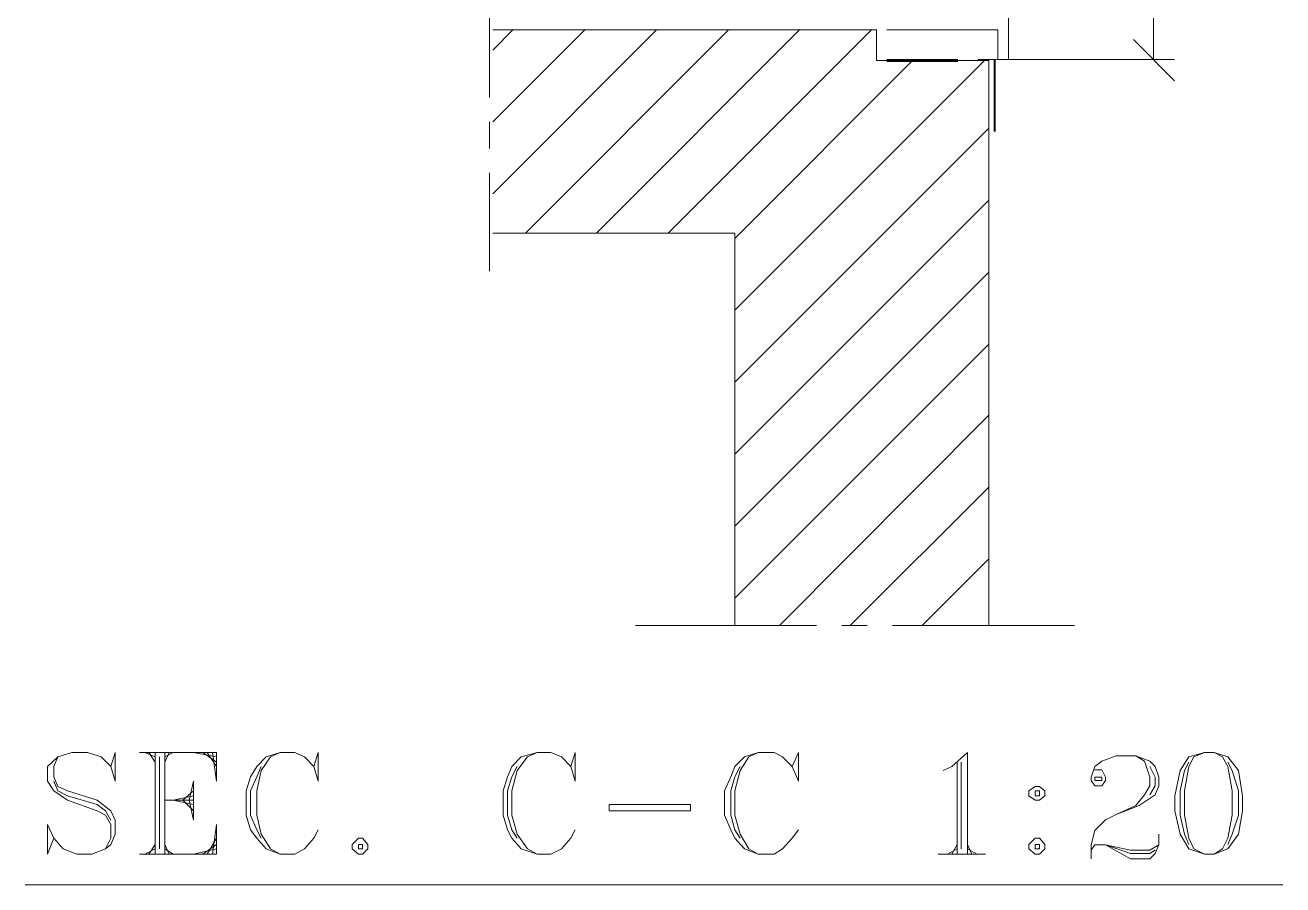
# Model space of a CAD drawing. Header units: inches. Extents: x 21 to 9510, y 4543 to 8390.
# Drawn here: x 8272 to 9510, y 4543 to 5389 of the extents above; entities that cross this region are included whole.
import ezdxf

# ---------------------------------------------------------------- set-up
doc = ezdxf.new("R2010")
doc.units = ezdxf.units.IN
doc.header["$MEASUREMENT"] = 0

msp = doc.modelspace()

# ---------------------------------------------------------------- linework, layer by layer
at = {"color": 7, "linetype": 'Continuous', "lineweight": 20, "transparency": 33554666, "elevation": -137}
for points in [[(9383.004, 5355.02), (9383.004, 5413.335), (9383.004, 5591.405)], [(9383.004, 5355.02), (9383.004, 5413.335), (9383.004, 5591.405)], [(8729.354, 5414.376), (8729.354, 5317.532), (8729.354, 5317.532)], [(8729.354, 5414.376), (8729.354, 5317.532), (8729.354, 5317.532)], [(9240.34, 5355.02), (9240.34, 5413.335), (9220.555, 5413.335), (9210.142, 5413.335)], [(9240.34, 5355.02), (9240.34, 5413.335), (9220.555, 5413.335), (9210.142, 5413.335)], [(8732.478, 5364.392), (8752.264, 5384.177), (8752.264, 5384.177)], [(8732.478, 5293.581), (8823.075, 5384.177), (8823.075, 5384.177)], [(8732.478, 5222.769), (8893.886, 5384.177), (8893.886, 5384.177)], [(8732.478, 5384.177), (9110.485, 5384.177), (9110.485, 5384.177)], [(8732.478, 5364.392), (8752.264, 5384.177), (8752.264, 5384.177)], [(8732.478, 5293.581), (8823.075, 5384.177), (8823.075, 5384.177)], [(8732.478, 5222.769), (8893.886, 5384.177), (8893.886, 5384.177)], [(8732.478, 5384.177), (9110.485, 5384.177), (9110.485, 5384.177)], [(8764.76, 5184.24), (8964.697, 5384.177), (8964.697, 5384.177)], [(8764.76, 5184.24), (8964.697, 5384.177), (8964.697, 5384.177)], [(8834.53, 5184.24), (9034.467, 5384.177), (9034.467, 5384.177)], [(8834.53, 5184.24), (9034.467, 5384.177), (9034.467, 5384.177)], [(8905.341, 5184.24), (9105.278, 5384.177), (9105.278, 5384.177)], [(8905.341, 5184.24), (9105.278, 5384.177), (9105.278, 5384.177)], [(9110.485, 5353.979), (9110.485, 5384.177), (9110.485, 5384.177)], [(9110.485, 5353.979), (9110.485, 5384.177), (9110.485, 5384.177)], [(9120.57, 5384.177), (9229.927, 5384.177), (9229.927, 5384.177)], [(9120.57, 5384.177), (9229.927, 5384.177), (9229.927, 5384.177)], [(9229.927, 5355.02), (9229.927, 5384.177), (9229.927, 5384.177)], [(9229.927, 5355.02), (9229.927, 5384.177), (9229.927, 5384.177)], [(9363.219, 5374.805), (9403.831, 5334.193), (9403.831, 5334.193)], [(9363.219, 5374.805), (9403.831, 5334.193), (9403.831, 5334.193)], [(8970.945, 5179.033), (9145.891, 5353.979), (9145.891, 5353.979)], [(8970.945, 5108.222), (9216.702, 5353.979), (9216.702, 5353.979)], [(8970.945, 5179.033), (9145.891, 5353.979), (9145.891, 5353.979)], [(8970.945, 5108.222), (9216.702, 5353.979), (9216.702, 5353.979)], [(9110.485, 5353.979), (9220.867, 5353.979), (9220.867, 5353.979)], [(9110.485, 5353.979), (9220.867, 5353.979), (9220.867, 5353.979)], [(9120.586, 5355.02), (9190.356, 5355.02), (9190.356, 5355.02)], [(9120.586, 5355.02), (9190.356, 5355.02), (9190.356, 5355.02)], [(9120.586, 5352.937), (9190.356, 5352.937), (9190.356, 5352.937)], [(9120.586, 5352.937), (9190.356, 5352.937), (9190.356, 5352.937)], [(9210.142, 5355.02), (9403.831, 5355.02), (9403.831, 5355.02)], [(9210.142, 5355.02), (9403.831, 5355.02), (9403.831, 5355.02)], [(9220.867, 4797.902), (9220.867, 5353.979), (9220.867, 5353.979)], [(9220.867, 4797.902), (9220.867, 5353.979), (9220.867, 5353.979)], [(9226.074, 5284.209), (9226.074, 5355.02), (9226.074, 5355.02)], [(9226.074, 5284.209), (9226.074, 5355.02), (9226.074, 5355.02)], [(9227.116, 5284.209), (9227.116, 5355.02), (9227.116, 5355.02)], [(9227.116, 5284.209), (9227.116, 5355.02), (9227.116, 5355.02)], [(8729.354, 5293.581), (8729.354, 5267.547), (8729.354, 5267.547)], [(8729.354, 5293.581), (8729.354, 5267.547), (8729.354, 5267.547)], [(8970.945, 5037.411), (9220.867, 5287.333), (9220.867, 5287.333)], [(8970.945, 5037.411), (9220.867, 5287.333), (9220.867, 5287.333)], [(8729.354, 5243.596), (8729.354, 5146.751), (8729.354, 5146.751)], [(8729.354, 5243.596), (8729.354, 5146.751), (8729.354, 5146.751)], [(8970.945, 4966.599), (9220.867, 5216.521), (9220.867, 5216.521)], [(8970.945, 4966.599), (9220.867, 5216.521), (9220.867, 5216.521)], [(8732.478, 5184.24), (8970.945, 5184.24), (8970.945, 4797.902)], [(8732.478, 5184.24), (8970.945, 5184.24), (8970.945, 4797.902)], [(8970.945, 4895.788), (9220.867, 5145.71), (9220.867, 5145.71)], [(8970.945, 4895.788), (9220.867, 5145.71), (9220.867, 5145.71)], [(8970.945, 4824.977), (9220.867, 5074.899), (9220.867, 5074.899)], [(8970.945, 4824.977), (9220.867, 5074.899), (9220.867, 5074.899)], [(9014.682, 4797.902), (9220.867, 5005.129), (9220.867, 5005.129)], [(9014.682, 4797.902), (9220.867, 5005.129), (9220.867, 5005.129)], [(9084.452, 4797.902), (9220.867, 4934.318), (9220.867, 4934.318)], [(9084.452, 4797.902), (9220.867, 4934.318), (9220.867, 4934.318)], [(9155.263, 4797.902), (9220.867, 4863.506), (9220.867, 4863.506)], [(9155.263, 4797.902), (9220.867, 4863.506), (9220.867, 4863.506)], [(8873.059, 4797.902), (9051.129, 4797.902), (9051.129, 4797.902)], [(8873.059, 4797.902), (9051.129, 4797.902), (9051.129, 4797.902)], [(9076.121, 4797.902), (9101.113, 4797.902), (9101.113, 4797.902)], [(9076.121, 4797.902), (9101.113, 4797.902), (9101.113, 4797.902)], [(9126.105, 4797.902), (9305.216, 4797.902), (9305.216, 4797.902)], [(9126.105, 4797.902), (9305.216, 4797.902), (9305.216, 4797.902)], [(8356.554, 4659.403), (8360.719, 4672.941), (8360.719, 4644.825), (8356.554, 4659.403), (8347.181, 4668.775), (8333.644, 4672.941), (8318.024, 4672.941), (8304.486, 4668.775), (8294.073, 4659.403), (8294.073, 4644.825), (8300.321, 4635.453), (8313.858, 4626.08), (8343.016, 4615.667), (8351.347, 4611.502), (8356.554, 4602.13), (8356.554, 4588.592), (8351.347, 4578.179)], [(8356.554, 4659.403), (8360.719, 4672.941), (8360.719, 4644.825), (8356.554, 4659.403), (8347.181, 4668.775), (8333.644, 4672.941), (8318.024, 4672.941), (8304.486, 4668.775), (8294.073, 4659.403), (8294.073, 4644.825), (8300.321, 4635.453), (8313.858, 4626.08), (8343.016, 4615.667), (8351.347, 4611.502), (8356.554, 4602.13), (8356.554, 4588.592), (8351.347, 4578.179)], [(8304.486, 4668.775), (8300.321, 4659.403), (8300.321, 4648.99), (8304.486, 4639.618), (8313.858, 4635.453), (8343.016, 4626.08), (8356.554, 4615.667), (8360.719, 4606.295), (8360.719, 4592.757), (8356.554, 4582.344), (8351.347, 4578.179), (8337.809, 4572.972), (8323.231, 4572.972), (8309.693, 4578.179), (8300.321, 4588.592), (8294.073, 4602.13), (8294.073, 4572.972), (8300.321, 4588.592)], [(8304.486, 4668.775), (8300.321, 4659.403), (8300.321, 4648.99), (8304.486, 4639.618), (8313.858, 4635.453), (8343.016, 4626.08), (8356.554, 4615.667), (8360.719, 4606.295), (8360.719, 4592.757), (8356.554, 4582.344), (8351.347, 4578.179), (8337.809, 4572.972), (8323.231, 4572.972), (8309.693, 4578.179), (8300.321, 4588.592), (8294.073, 4602.13), (8294.073, 4572.972), (8300.321, 4588.592)], [(8384.67, 4672.941), (8460.688, 4672.941), (8460.688, 4644.825)], [(8384.67, 4672.941), (8460.688, 4672.941), (8460.688, 4644.825)], [(8389.876, 4672.941), (8400.29, 4668.775), (8400.29, 4668.775)], [(8389.876, 4672.941), (8400.29, 4668.775), (8400.29, 4668.775)], [(8394.042, 4672.941), (8400.29, 4663.569), (8400.29, 4663.569)], [(8394.042, 4672.941), (8400.29, 4663.569), (8400.29, 4663.569)], [(8400.29, 4672.941), (8400.29, 4572.972), (8400.29, 4572.972)], [(8400.29, 4672.941), (8400.29, 4572.972), (8400.29, 4572.972)], [(8404.455, 4668.775), (8404.455, 4578.179), (8404.455, 4578.179)], [(8404.455, 4668.775), (8404.455, 4578.179), (8404.455, 4578.179)], [(8409.662, 4672.941), (8409.662, 4572.972), (8409.662, 4572.972)], [(8413.827, 4672.941), (8409.662, 4663.569), (8409.662, 4663.569)], [(8417.993, 4672.941), (8409.662, 4668.775), (8409.662, 4668.775)], [(8409.662, 4672.941), (8409.662, 4572.972), (8409.662, 4572.972)], [(8413.827, 4672.941), (8409.662, 4663.569), (8409.662, 4663.569)], [(8417.993, 4672.941), (8409.662, 4668.775), (8409.662, 4668.775)], [(8437.778, 4672.941), (8460.688, 4668.775), (8460.688, 4668.775)], [(8437.778, 4672.941), (8460.688, 4668.775), (8460.688, 4668.775)], [(8447.15, 4672.941), (8460.688, 4663.569), (8460.688, 4663.569)], [(8447.15, 4672.941), (8460.688, 4663.569), (8460.688, 4663.569)], [(8451.316, 4672.941), (8460.688, 4659.403), (8460.688, 4659.403)], [(8451.316, 4672.941), (8460.688, 4659.403), (8460.688, 4659.403)], [(8456.522, 4672.941), (8460.688, 4644.825), (8460.688, 4644.825)], [(8456.522, 4672.941), (8460.688, 4644.825), (8460.688, 4644.825)], [(8556.491, 4659.403), (8560.657, 4672.941), (8560.657, 4644.825), (8556.491, 4659.403), (8547.119, 4668.775), (8537.747, 4672.941), (8523.168, 4672.941), (8509.631, 4668.775), (8500.259, 4659.403), (8494.011, 4648.99), (8489.845, 4635.453), (8489.845, 4611.502), (8494.011, 4596.923), (8500.259, 4588.592), (8509.631, 4578.179), (8523.168, 4572.972), (8537.747, 4572.972), (8547.119, 4578.179), (8556.491, 4588.592), (8560.657, 4596.923)], [(8556.491, 4659.403), (8560.657, 4672.941), (8560.657, 4644.825), (8556.491, 4659.403), (8547.119, 4668.775), (8537.747, 4672.941), (8523.168, 4672.941), (8509.631, 4668.775), (8500.259, 4659.403), (8494.011, 4648.99), (8489.845, 4635.453), (8489.845, 4611.502), (8494.011, 4596.923), (8500.259, 4588.592), (8509.631, 4578.179), (8523.168, 4572.972), (8537.747, 4572.972), (8547.119, 4578.179), (8556.491, 4588.592), (8560.657, 4596.923)], [(8523.168, 4672.941), (8513.796, 4668.775), (8504.424, 4655.238), (8500.259, 4635.453), (8500.259, 4611.502), (8504.424, 4592.757), (8513.796, 4578.179), (8523.168, 4572.972)], [(8523.168, 4672.941), (8513.796, 4668.775), (8504.424, 4655.238), (8500.259, 4635.453), (8500.259, 4611.502), (8504.424, 4592.757), (8513.796, 4578.179), (8523.168, 4572.972)], [(8809.537, 4659.403), (8813.703, 4672.941), (8813.703, 4644.825), (8809.537, 4659.403), (8800.165, 4668.775), (8789.752, 4672.941), (8776.214, 4672.941), (8760.594, 4668.775), (8751.222, 4659.403), (8747.057, 4648.99), (8742.891, 4635.453), (8742.891, 4611.502), (8747.057, 4596.923), (8751.222, 4588.592), (8760.594, 4578.179), (8776.214, 4572.972), (8789.752, 4572.972), (8800.165, 4578.179), (8809.537, 4588.592), (8813.703, 4596.923)], [(8809.537, 4659.403), (8813.703, 4672.941), (8813.703, 4644.825), (8809.537, 4659.403), (8800.165, 4668.775), (8789.752, 4672.941), (8776.214, 4672.941), (8760.594, 4668.775), (8751.222, 4659.403), (8747.057, 4648.99), (8742.891, 4635.453), (8742.891, 4611.502), (8747.057, 4596.923), (8751.222, 4588.592), (8760.594, 4578.179), (8776.214, 4572.972), (8789.752, 4572.972), (8800.165, 4578.179), (8809.537, 4588.592), (8813.703, 4596.923)], [(8776.214, 4672.941), (8766.842, 4668.775), (8756.429, 4655.238), (8751.222, 4635.453), (8751.222, 4611.502), (8756.429, 4592.757), (8766.842, 4578.179), (8776.214, 4572.972)], [(8776.214, 4672.941), (8766.842, 4668.775), (8756.429, 4655.238), (8751.222, 4635.453), (8751.222, 4611.502), (8756.429, 4592.757), (8766.842, 4578.179), (8776.214, 4572.972)], [(9027.178, 4659.403), (9033.426, 4672.941), (9033.426, 4644.825), (9027.178, 4659.403), (9017.806, 4668.775), (9009.475, 4672.941), (8993.855, 4672.941), (8980.317, 4668.775), (8970.945, 4659.403), (8966.78, 4648.99), (8960.532, 4635.453), (8960.532, 4611.502), (8966.78, 4596.923), (8970.945, 4588.592), (8980.317, 4578.179), (8993.855, 4572.972), (9009.475, 4572.972), (9017.806, 4578.179), (9027.178, 4588.592), (9033.426, 4596.923)], [(9027.178, 4659.403), (9033.426, 4672.941), (9033.426, 4644.825), (9027.178, 4659.403), (9017.806, 4668.775), (9009.475, 4672.941), (8993.855, 4672.941), (8980.317, 4668.775), (8970.945, 4659.403), (8966.78, 4648.99), (8960.532, 4635.453), (8960.532, 4611.502), (8966.78, 4596.923), (8970.945, 4588.592), (8980.317, 4578.179), (8993.855, 4572.972), (9009.475, 4572.972), (9017.806, 4578.179), (9027.178, 4588.592), (9033.426, 4596.923)], [(8993.855, 4672.941), (8984.483, 4668.775), (8976.152, 4655.238), (8970.945, 4635.453), (8970.945, 4611.502), (8976.152, 4592.757), (8984.483, 4578.179), (8993.855, 4572.972)], [(8993.855, 4672.941), (8984.483, 4668.775), (8976.152, 4655.238), (8970.945, 4635.453), (8970.945, 4611.502), (8976.152, 4592.757), (8984.483, 4578.179), (8993.855, 4572.972)], [(9200.041, 4572.972), (9200.041, 4672.941), (9184.42, 4659.403), (9176.09, 4655.238)], [(9200.041, 4572.972), (9200.041, 4672.941), (9184.42, 4659.403), (9176.09, 4655.238)], [(9325.188, 4655.859), (9332.195, 4655.859), (9335.699, 4648.852), (9335.699, 4645.348), (9332.195, 4640.093), (9325.188, 4640.093), (9321.684, 4645.348), (9321.684, 4648.852), (9325.188, 4659.363), (9332.195, 4664.618), (9346.209, 4669.873), (9365.479, 4669.873), (9379.493, 4664.618), (9384.749, 4659.363), (9388.252, 4648.852), (9388.252, 4640.093), (9384.749, 4631.334), (9368.983, 4620.823), (9346.209, 4612.064), (9335.699, 4606.809), (9325.188, 4596.298), (9321.684, 4582.284), (9321.684, 4568.27)], [(9325.188, 4655.859), (9332.195, 4655.859), (9335.699, 4648.852), (9335.699, 4645.348), (9332.195, 4640.093), (9325.188, 4640.093), (9321.684, 4645.348), (9321.684, 4648.852), (9325.188, 4659.363), (9332.195, 4664.618), (9346.209, 4669.873), (9365.479, 4669.873), (9379.493, 4664.618), (9384.749, 4659.363), (9388.252, 4648.852), (9388.252, 4640.093), (9384.749, 4631.334), (9368.983, 4620.823), (9346.209, 4612.064), (9335.699, 4606.809), (9325.188, 4596.298), (9321.684, 4582.284), (9321.684, 4568.27)], [(9365.479, 4669.873), (9374.238, 4664.618), (9379.493, 4648.852), (9379.493, 4640.093), (9374.238, 4631.334), (9365.479, 4620.823), (9346.209, 4612.064)], [(9365.479, 4669.873), (9374.238, 4664.618), (9379.493, 4648.852), (9379.493, 4640.093), (9374.238, 4631.334), (9365.479, 4620.823), (9346.209, 4612.064)], [(9433.301, 4672.941), (9422.888, 4668.775), (9417.681, 4659.403), (9413.516, 4635.453), (9413.516, 4611.502), (9417.681, 4588.592), (9422.888, 4578.179), (9433.301, 4572.972)], [(9433.301, 4672.941), (9422.888, 4668.775), (9417.681, 4659.403), (9413.516, 4635.453), (9413.516, 4611.502), (9417.681, 4588.592), (9422.888, 4578.179), (9433.301, 4572.972)], [(9442.673, 4572.972), (9451.004, 4578.179), (9456.211, 4588.592), (9460.376, 4611.502), (9460.376, 4635.453), (9456.211, 4659.403), (9451.004, 4668.775), (9442.673, 4672.941)], [(9442.673, 4572.972), (9451.004, 4578.179), (9456.211, 4588.592), (9460.376, 4611.502), (9460.376, 4635.453), (9456.211, 4659.403), (9451.004, 4668.775), (9442.673, 4672.941)], [(8504.424, 4659.403), (8500.259, 4648.99), (8494.011, 4635.453), (8494.011, 4611.502), (8500.259, 4596.923), (8504.424, 4588.592)], [(8504.424, 4659.403), (8500.259, 4648.99), (8494.011, 4635.453), (8494.011, 4611.502), (8500.259, 4596.923), (8504.424, 4588.592)], [(8756.429, 4659.403), (8751.222, 4648.99), (8747.057, 4635.453), (8747.057, 4611.502), (8751.222, 4596.923), (8756.429, 4588.592)], [(8756.429, 4659.403), (8751.222, 4648.99), (8747.057, 4635.453), (8747.057, 4611.502), (8751.222, 4596.923), (8756.429, 4588.592)], [(8976.152, 4659.403), (8970.945, 4648.99), (8966.78, 4635.453), (8966.78, 4611.502), (8970.945, 4596.923), (8976.152, 4588.592)], [(8976.152, 4659.403), (8970.945, 4648.99), (8966.78, 4635.453), (8966.78, 4611.502), (8970.945, 4596.923), (8976.152, 4588.592)], [(9189.627, 4663.569), (9189.627, 4572.972), (9189.627, 4572.972)], [(9189.627, 4663.569), (9189.627, 4572.972), (9189.627, 4572.972)], [(9193.793, 4663.569), (9193.793, 4578.179), (9193.793, 4578.179)], [(9193.793, 4663.569), (9193.793, 4578.179), (9193.793, 4578.179)], [(9379.493, 4659.363), (9384.749, 4648.852), (9384.749, 4640.093), (9379.493, 4631.334)], [(9379.493, 4659.363), (9384.749, 4648.852), (9384.749, 4640.093), (9379.493, 4631.334)], [(9417.681, 4663.569), (9413.516, 4655.238), (9409.35, 4635.453), (9409.35, 4611.502), (9413.516, 4592.757), (9417.681, 4582.344)], [(9417.681, 4663.569), (9413.516, 4655.238), (9409.35, 4635.453), (9409.35, 4611.502), (9413.516, 4592.757), (9417.681, 4582.344)], [(9456.211, 4582.344), (9460.376, 4592.757), (9466.624, 4611.502), (9466.624, 4635.453), (9460.376, 4655.238), (9456.211, 4663.569)], [(9456.211, 4582.344), (9460.376, 4592.757), (9466.624, 4611.502), (9466.624, 4635.453), (9460.376, 4655.238), (9456.211, 4663.569)], [(8300.321, 4644.825), (8304.486, 4635.453), (8313.858, 4630.246), (8343.016, 4621.915), (8351.347, 4615.667), (8356.554, 4606.295)], [(8300.321, 4644.825), (8304.486, 4635.453), (8313.858, 4630.246), (8343.016, 4621.915), (8351.347, 4615.667), (8356.554, 4606.295)], [(8437.778, 4644.825), (8433.613, 4626.08), (8437.778, 4606.295)], [(8437.778, 4644.825), (8433.613, 4626.08), (8437.778, 4606.295)], [(8437.778, 4644.825), (8437.778, 4606.295), (8437.778, 4606.295)], [(8437.778, 4644.825), (8437.778, 4606.295), (8437.778, 4606.295)], [(8437.778, 4635.453), (8427.365, 4626.08), (8437.778, 4615.667)], [(8437.778, 4635.453), (8427.365, 4626.08), (8437.778, 4615.667)], [(8409.662, 4626.08), (8437.778, 4626.08), (8437.778, 4626.08)], [(8409.662, 4626.08), (8437.778, 4626.08), (8437.778, 4626.08)], [(8437.778, 4630.246), (8417.993, 4626.08), (8437.778, 4621.915)], [(8437.778, 4630.246), (8417.993, 4626.08), (8437.778, 4621.915)], [(8384.67, 4572.972), (8460.688, 4572.972), (8460.688, 4602.13)], [(8384.67, 4572.972), (8460.688, 4572.972), (8460.688, 4602.13)], [(8456.522, 4572.972), (8460.688, 4602.13), (8460.688, 4602.13)], [(8456.522, 4572.972), (8460.688, 4602.13), (8460.688, 4602.13)], [(8400.29, 4582.344), (8394.042, 4572.972), (8394.042, 4572.972)], [(8400.29, 4582.344), (8394.042, 4572.972), (8394.042, 4572.972)], [(8409.662, 4582.344), (8413.827, 4572.972), (8413.827, 4572.972)], [(8409.662, 4582.344), (8413.827, 4572.972), (8413.827, 4572.972)], [(8447.15, 4572.972), (8460.688, 4582.344), (8460.688, 4582.344)], [(8447.15, 4572.972), (8460.688, 4582.344), (8460.688, 4582.344)], [(8451.316, 4572.972), (8460.688, 4588.592), (8460.688, 4588.592)], [(8451.316, 4572.972), (8460.688, 4588.592), (8460.688, 4588.592)], [(9189.627, 4582.344), (9184.42, 4572.972), (9184.42, 4572.972)], [(9189.627, 4582.344), (9184.42, 4572.972), (9184.42, 4572.972)], [(9200.041, 4582.344), (9204.206, 4572.972), (9204.206, 4572.972)], [(9200.041, 4582.344), (9204.206, 4572.972), (9204.206, 4572.972)], [(9321.684, 4577.029), (9325.188, 4582.284), (9335.699, 4582.284), (9360.224, 4577.029), (9379.493, 4577.029), (9388.252, 4582.284)], [(9321.684, 4577.029), (9325.188, 4582.284), (9335.699, 4582.284), (9360.224, 4577.029), (9379.493, 4577.029), (9388.252, 4582.284)], [(9388.252, 4592.795), (9388.252, 4582.284), (9384.749, 4573.525), (9379.493, 4568.27), (9360.224, 4568.27), (9335.699, 4582.284), (9360.224, 4573.525), (9379.493, 4573.525), (9384.749, 4577.029)], [(9388.252, 4592.795), (9388.252, 4582.284), (9384.749, 4573.525), (9379.493, 4568.27), (9360.224, 4568.27), (9335.699, 4582.284), (9360.224, 4573.525), (9379.493, 4573.525), (9384.749, 4577.029)], [(8400.29, 4578.179), (8389.876, 4572.972), (8389.876, 4572.972)], [(8400.29, 4578.179), (8389.876, 4572.972), (8389.876, 4572.972)], [(8409.662, 4578.179), (8417.993, 4572.972), (8417.993, 4572.972)], [(8409.662, 4578.179), (8417.993, 4572.972), (8417.993, 4572.972)], [(8437.778, 4572.972), (8460.688, 4578.179), (8460.688, 4578.179)], [(8437.778, 4572.972), (8460.688, 4578.179), (8460.688, 4578.179)], [(9170.883, 4572.972), (9217.743, 4572.972), (9217.743, 4572.972)], [(9170.883, 4572.972), (9217.743, 4572.972), (9217.743, 4572.972)], [(9189.627, 4578.179), (9180.255, 4572.972), (9180.255, 4572.972)], [(9189.627, 4578.179), (9180.255, 4572.972), (9180.255, 4572.972)], [(9200.041, 4578.179), (9209.413, 4572.972), (9209.413, 4572.972)], [(9200.041, 4578.179), (9209.413, 4572.972), (9209.413, 4572.972)], [(8272.205, 4542.773), (9510.361, 4542.773), (9510.361, 4542.773)], [(8272.205, 4542.773), (9510.361, 4542.773), (9510.361, 4542.773)]]:
    msp.add_lwpolyline(points, dxfattribs=at)
for points in [[(9433.301, 4672.941), (9417.681, 4668.775), (9409.35, 4655.238), (9404.144, 4630.246), (9404.144, 4615.667), (9409.35, 4592.757), (9417.681, 4578.179), (9433.301, 4572.972), (9442.673, 4572.972), (9456.211, 4578.179), (9466.624, 4592.757), (9470.79, 4615.667), (9470.79, 4630.246), (9466.624, 4655.238), (9456.211, 4668.775), (9442.673, 4672.941)], [(9433.301, 4672.941), (9417.681, 4668.775), (9409.35, 4655.238), (9404.144, 4630.246), (9404.144, 4615.667), (9409.35, 4592.757), (9417.681, 4578.179), (9433.301, 4572.972), (9442.673, 4572.972), (9456.211, 4578.179), (9466.624, 4592.757), (9470.79, 4615.667), (9470.79, 4630.246), (9466.624, 4655.238), (9456.211, 4668.775), (9442.673, 4672.941)], [(9325.188, 4648.852), (9325.188, 4645.348), (9332.195, 4645.348), (9332.195, 4648.852)], [(9325.188, 4648.852), (9325.188, 4645.348), (9332.195, 4645.348), (9332.195, 4648.852)], [(9266.687, 4639.618), (9260.438, 4635.453), (9260.438, 4630.246), (9266.687, 4626.08), (9270.852, 4626.08), (9276.059, 4630.246), (9276.059, 4635.453), (9270.852, 4639.618)], [(9266.687, 4639.618), (9260.438, 4635.453), (9260.438, 4630.246), (9266.687, 4626.08), (9270.852, 4626.08), (9276.059, 4630.246), (9276.059, 4635.453), (9270.852, 4639.618)], [(9266.687, 4635.453), (9266.687, 4630.246), (9270.852, 4630.246), (9270.852, 4635.453)], [(9266.687, 4635.453), (9266.687, 4630.246), (9270.852, 4630.246), (9270.852, 4635.453)], [(8927.209, 4615.667), (8847.026, 4615.667), (8847.026, 4621.915), (8927.209, 4621.915)], [(8927.209, 4615.667), (8847.026, 4615.667), (8847.026, 4621.915), (8927.209, 4621.915)], [(8600.228, 4588.592), (8593.98, 4582.344), (8593.98, 4578.179), (8600.228, 4572.972), (8604.393, 4572.972), (8609.6, 4578.179), (8609.6, 4582.344), (8604.393, 4588.592)], [(8600.228, 4588.592), (8593.98, 4582.344), (8593.98, 4578.179), (8600.228, 4572.972), (8604.393, 4572.972), (8609.6, 4578.179), (8609.6, 4582.344), (8604.393, 4588.592)], [(8600.228, 4582.344), (8600.228, 4578.179), (8604.393, 4578.179), (8604.393, 4582.344)], [(8600.228, 4582.344), (8600.228, 4578.179), (8604.393, 4578.179), (8604.393, 4582.344)], [(9266.687, 4588.592), (9260.438, 4582.344), (9260.438, 4578.179), (9266.687, 4572.972), (9270.852, 4572.972), (9276.059, 4578.179), (9276.059, 4582.344), (9270.852, 4588.592)], [(9266.687, 4588.592), (9260.438, 4582.344), (9260.438, 4578.179), (9266.687, 4572.972), (9270.852, 4572.972), (9276.059, 4578.179), (9276.059, 4582.344), (9270.852, 4588.592)], [(9266.687, 4582.344), (9266.687, 4578.179), (9270.852, 4578.179), (9270.852, 4582.344)], [(9266.687, 4582.344), (9266.687, 4578.179), (9270.852, 4578.179), (9270.852, 4582.344)]]:
    msp.add_lwpolyline(points, close=True, dxfattribs=at)

doc.saveas('drawing.dxf')
